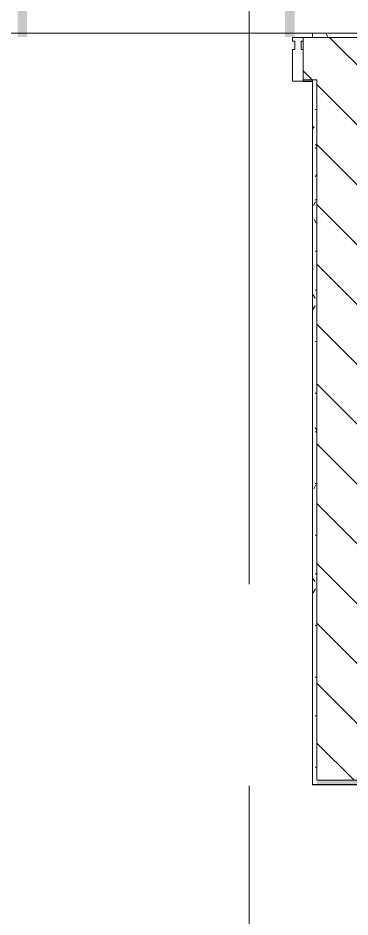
# Model space of a CAD drawing. Header units: millimetres. Extents: x -213547 to 415037, y -3642 to 106956.
# Drawn here: x 12982 to 14551, y 82930 to 87178 of the extents above; entities that cross this region are included whole.
import ezdxf

# ---------------------------------------------------------------- set-up
doc = ezdxf.new("R2010")
doc.units = ezdxf.units.MM
doc.linetypes.add('Осевая', pattern=[6350, 1270, -952.5, 3175, -952.5])
for name, color, linetype, lineweight in [('A-FLOR', 7, 'Continuous', 9), ('A-GLAZ-CWMG', 7, 'Continuous', 9), ('A-GLAZ-CWMG-1', 7, 'Continuous', 20), ('A-WALL', 7, 'Continuous', 5), ('I-WALL', 7, 'Continuous', 5), ('Оси-2', 7, 'Осевая', 9)]:
    doc.layers.add(name, color=color, linetype=linetype, lineweight=lineweight)
doc.layers.add('A-FLOR-PATT-1', color=7, linetype='Continuous', lineweight=9, true_color=0xeef6ff, transparency=0.5)
doc.layers.add('A-WALL-1', color=9, linetype='Continuous', lineweight=5, true_color=0x808080)
doc.layers.add('A-WALL-FNSH-1', color=9, linetype='Continuous', lineweight=5, true_color=0x808080)
pattern_1 = [(135, (0, 0), (-141.4214, -141.4214), [])]
pattern_2 = [(0, (0, 0), (243.84, 60.96), [20.117, -162.763, 20.117, -162.763, -975.36]), (0, (0, 0), (243.84, 60.96), [-365.76, 20.117, -345.643, 20.117, -162.763, -426.72]), (0, (0, 0), (243.84, 60.96), [-914.4, 20.117, -101.803, 20.117, -284.683]), (120, (91.44, 30.48), (-174.71291, 180.69163), [20.117, -162.763, 20.117, -162.763, -975.36]), (120, (91.44, 30.48), (-174.71291, 180.69163), [-365.76, 20.117, -345.643, 20.117, -162.763, -426.72]), (120, (91.44, 30.48), (-174.71291, 180.69163), [-914.4, 20.117, -101.803, 20.117, -284.683]), (240, (121.92, 152.4), (-69.12709, -241.65163), [20.117, -162.763, 20.117, -162.763, -975.36]), (240, (121.92, 152.4), (-69.12709, -241.65163), [-365.76, 20.117, -345.643, 20.117, -162.763, -426.72]), (240, (121.92, 152.4), (-69.12709, -241.65163), [-914.4, 20.117, -101.803, 20.117, -284.683])]

# ---------------------------------------------------------------- blocks, each defined once
blk = doc.blocks.new('Прямоугольный импост - Импост структурный с накладкой - 190мм-32633035-Объем проектирования 1 этажа')
at = {"layer": 'A-GLAZ-CWMG-1'}
for p, q in [((-50, 40), (-50, 190)), ((-50, 190), (0, 190)), ((0, 190), (0, 40)), ((-40, 40), (-50, 40)), ((-50, -17), (-50, 0)), ((-50, 0), (-40, 0)), ((-40, 0), (-40, 40)), ((-10, 40), (-10, 0)), ((0, 40), (-10, 40)), ((-10, 0), (0, 0)), ((0, 0), (0, -17)), ((0, -17), (-50, -17))]:
    blk.add_line(p, q, dxfattribs=at)
blk = doc.blocks.new('1floor')
at = {"layer": 'A-FLOR-PATT-1'}
h = blk.add_hatch(color=256, dxfattribs=at)
h.paths.add_polyline_path([(12915, 7920), (12960, 7920), (12960, 8763), (12915, 8763), (12915, 8413.3)])
h.paths.add_polyline_path([(14180, 7920), (14225, 7920), (14225, 8303), (14180, 8303), (14180, 7942.6)])
h.paths.add_polyline_path([(6365, 7920), (6365, 8813), (6320, 8813), (6320, 7920)])
h.paths.add_polyline_path([(4545, 7920), (4590, 7920), (4590, 8793), (4545, 8793), (4545, 7972)])
h.paths.add_polyline_path([(20060.3, 9050), (20060.3, 9085), (19203.2, 9085), (19202.8, 9081.3), (20053.3, 9081.3), (20053.3, 9050)])
h.paths.add_polyline_path([(20053.3, 10815), (20060.3, 10815), (20060.3, 10850), (20053.3, 10850)])
h = blk.add_hatch(color=256, dxfattribs=at)
h.paths.add_polyline_path([(4590, 7893), (4590, 7920), (4545, 7920), (4545, 7900), (4555, 7900), (4555, 7893)])
h.paths.add_polyline_path([(14180, 7903), (14225, 7903), (14225, 7920), (14180, 7920)])
h.paths.add_polyline_path([(12915, 7903), (12960, 7903), (12960, 7920), (12915, 7920)])
at = {"layer": 'I-WALL'}
h = blk.add_hatch(dxfattribs=at)
h.set_pattern_fill('FP_191', color=256, style=0, pattern_type=2)
h.set_pattern_definition(pattern_2)
h.paths.add_polyline_path([(20000, 7900), (20000, 7920), (18485, 7920), (18485, 7908), (18515, 7908), (18515, 7900), (19276.3, 7900)])
h.paths.add_polyline_path([(17280, 7900), (17505, 7900), (17505, 7908), (17535, 7908), (17535, 7920), (15855, 7920), (15856, 7908), (15860, 7908), (15860, 7900), (17260, 7900)])
h.paths.add_polyline_path([(14634.4, 7900), (14700, 7900), (14700, 7908), (14730, 7908), (14730, 7920), (14310, 7920), (14310, 7900), (14550, 7900)])
h = blk.add_hatch(dxfattribs=at)
h.set_pattern_fill('FP_23', color=256, style=0, pattern_type=2)
h.set_pattern_definition(pattern_1)
h.paths.add_polyline_path([(16130, 7700), (16660, 7700), (16660, 7900), (15830, 7900), (15830, 7700), (16110, 7700)])
h.paths.add_polyline_path([(14550, 7700), (14730, 7700), (14730, 7900), (14265, 7900), (14265, 7700), (14530, 7700)])
h.paths.add_polyline_path([(12825, 7700), (12825, 7900), (12760, 7900), (12760, 7700), (12780, 7700)])
h = blk.add_hatch(dxfattribs=at)
h.set_pattern_fill('FP_191', color=256, style=0, pattern_type=2)
h.set_pattern_definition(pattern_2)
h.paths.add_polyline_path([(14330, 4370), (14330, 7700), (14310, 7692), (14310, 4370)])
h.paths.add_polyline_path([(14310, 7693), (14330, 7700), (14310, 7700)])
h = blk.add_hatch(dxfattribs=at)
h.set_pattern_fill('FP_23', color=256, style=0, pattern_type=2)
h.set_pattern_definition(pattern_1)
h.paths.add_polyline_path([(14397.4, 4590), (14530, 4590), (14530, 7700), (14330, 7700), (14330, 4590)])
h = blk.add_hatch(dxfattribs=at)
h.set_pattern_fill('FP_23', color=256, style=0, pattern_type=2)
h.set_pattern_definition(pattern_1)
h.paths.add_polyline_path([(20490, 4390), (20510, 4390), (20510, 4590), (14330, 4590), (14330, 4390), (20307.8, 4390)])
h = blk.add_hatch(dxfattribs=at)
h.set_pattern_fill('FP_191', color=256, style=0, pattern_type=2)
h.set_pattern_definition(pattern_2)
h.paths.add_polyline_path([(20510, 4390), (14330, 4390), (14330, 4370), (20490, 4371), (20496.2, 4376.9)])
h.paths.add_polyline_path([(20510, 4370), (20510, 4390), (20490, 4370), (20508.8, 4370)])
at = {"layer": 'A-FLOR'}
for p, q in [((15740, 7920), (2993.2, 7920)), ((14310, 7920), (14310, 7900)), ((14310, 7700), (14310, 7693)), ((14310, 7692), (14310, 7413.8)), ((14310, 7412.6), (14310, 4370)), ((14310, 4370), (20489, 4370))]:
    blk.add_line(p, q, dxfattribs=at)
at = {"layer": 'A-WALL'}
blk.add_line((14265, 7900), (14700, 7900), dxfattribs=at)
at = {"layer": 'A-WALL-1'}
for p, q in [((14310, 7920), (14310, 7900)), ((14265, 7900), (14265, 7700)), ((14330, 7700), (14265, 7700)), ((14310, 7693), (14310, 7413.8)), ((14330, 7700), (14330, 4390)), ((14330, 4390), (20510, 4390))]:
    blk.add_line(p, q, dxfattribs=at)
at = {"layer": 'A-WALL-FNSH-1'}
for p, q in [((14730, 7921), (14265, 7921)), ((14265, 7921), (14265, 7920)), ((14310, 7693), (14265, 7693)), ((14265, 7693), (14265, 7692)), ((14265, 7692), (14310, 7692)), ((14310, 7690), (14309, 7690)), ((14309, 7690), (14309, 4369)), ((14310, 7412.6), (14310, 7413.8)), ((14309, 4369), (20489, 4369))]:
    blk.add_line(p, q, dxfattribs=at)
at = {"layer": 'Оси-2'}
blk.add_line((14010, 3093.7), (14010, 22398.1), dxfattribs=at)
at = {"layer": 'A-GLAZ-CWMG', "extrusion": (0, 0, -1), "rotation": 180}
blk.add_blockref('Прямоугольный импост - Импост структурный с накладкой - 190мм-32633035-Объем проектирования 1 этажа', (-14265, 7883), dxfattribs=at)

msp = doc.modelspace()

# ---------------------------------------------------------------- block references
msp.add_blockref('1floor', (64.7, 79186.1))

doc.saveas('drawing.dxf')
